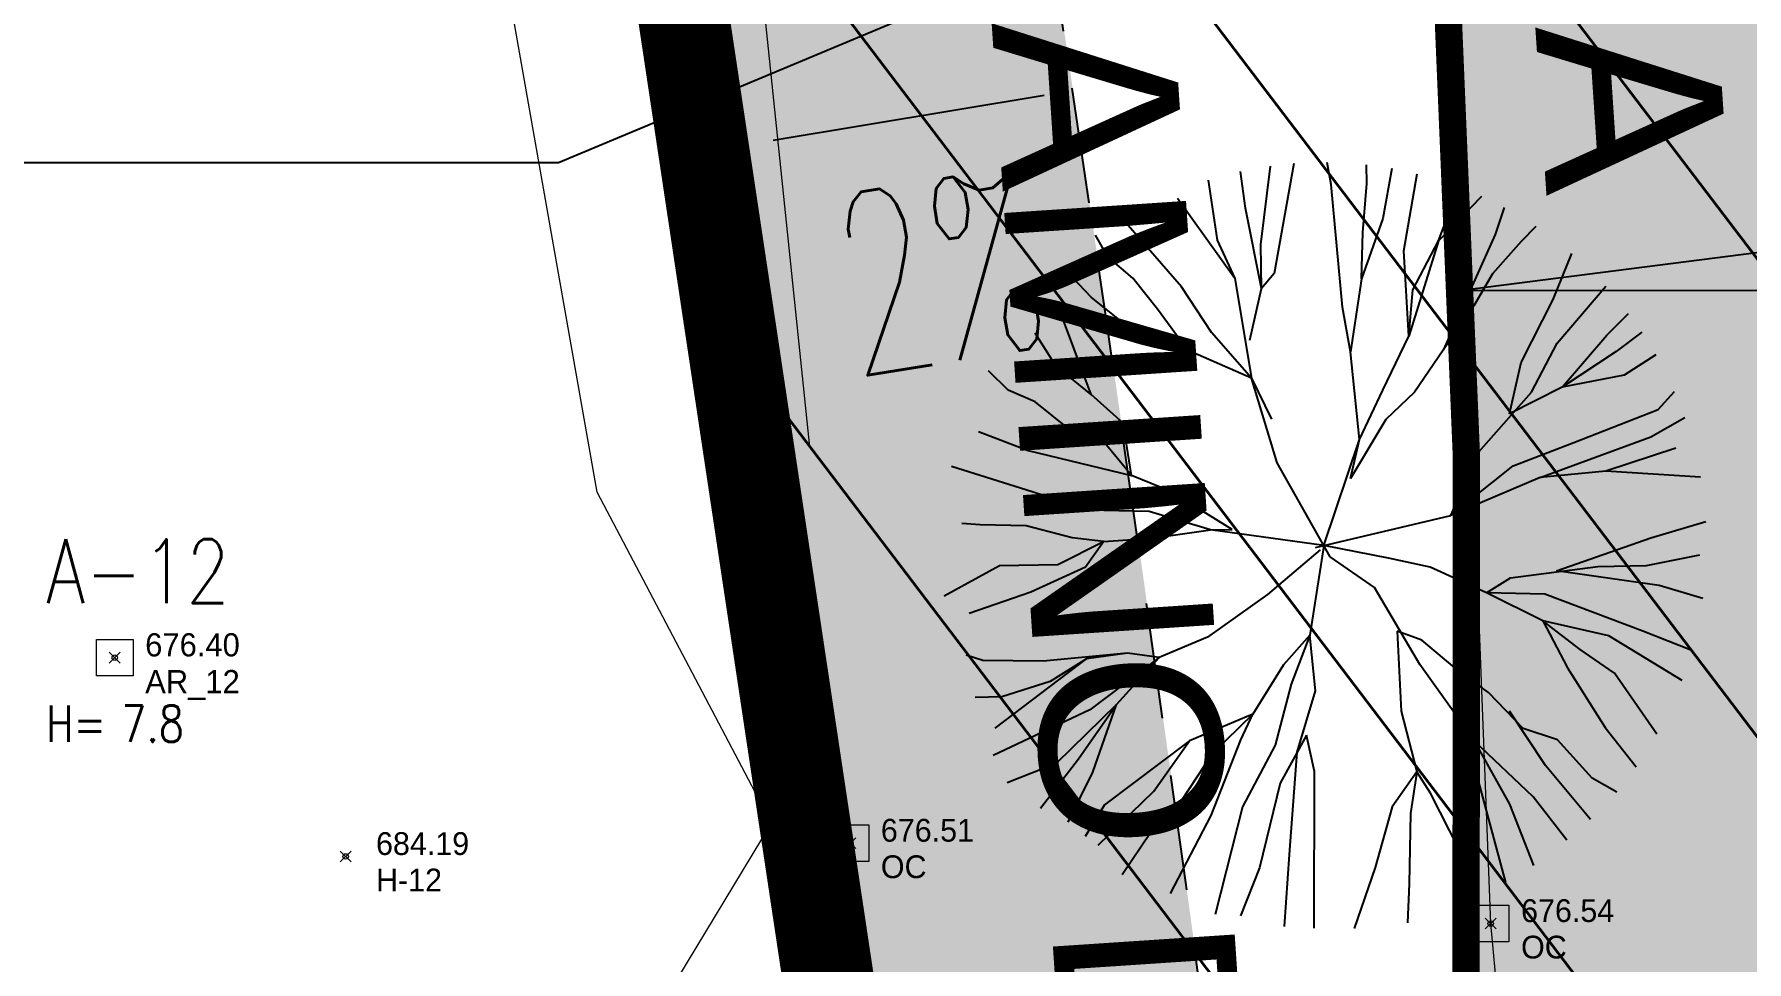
# Model space of a CAD drawing. Extents: x 350769 to 354978, y 6304672 to 6307963.
# Drawn here: x 352280.82 to 352290.22, y 6305805.33 to 6305810.42 of the extents above; entities that cross this region are included whole.
import ezdxf
from ezdxf import colors
from ezdxf.entities.mleader import LeaderData, LeaderLine
from ezdxf.enums import TextEntityAlignment as Align
from ezdxf.math import Vec2, Vec3

# ---------------------------------------------------------------- set-up
doc = ezdxf.new("R2010")
doc.units = 0
doc.header["$PDMODE"] = 35
doc.header["$PDSIZE"] = 0.03
for name, pattern in [('CENTER', [50.800000000000004, 31.75, -6.35, 6.35, -6.35]), ('CONTINUOS', [0]), ('DASHDOT', [1, 0.5, -0.25, 0, -0.25]), ('DASHDOTX2', [2, 1, -0.5, 0, -0.5]), ('DASHED', [19.049999999999997, 12.7, -6.35]), ('HIDDEN', [9.524999999999999, 6.35, -3.175])]:
    doc.linetypes.add(name, pattern=pattern)
doc.layers.get('0').update_dxf_attribs({"linetype": 'CONTINUOUS'})
doc.layers.get('Defpoints').update_dxf_attribs({"linetype": 'CONTINUOUS'})
for name, color, linetype in [('00-S2_ALL AREA APORTANTES', 150, 'CONTINUOUS'), ('01_Dem Ext_Transl_niv.anillo', 130, 'CONTINUOUS'), ('02_Geo ext_Eje', 4, 'CONTINUOUS'), ('02_Geo ext_Geometria', 2, 'CONTINUOUS'), ('03_Pav ext_Escurrimiento', 2, 'CONTINUOUS'), ('03_Pav ext_HCV', 34, 'CONTINUOUS'), ('03_Pav ext_Txt', 2, 'CONTINUOS'), ('03_Pav ext_Vereda HC', 42, 'CONTINUOUS'), ('03_Pav proy_Solera Tipo A', 1, 'CONTINUOUS'), ('03_S2_Pav ext_Borde vereda', 7, 'CONTINUOUS'), ('05_All ext_Txt', 4, 'CONTINUOUS'), ('1-ARBOL H1', 7, 'CONTINUOUS'), ('1-ARBOL H2', 1, 'CONTINUOUS'), ('1-ARBOL H3', 241, 'CONTINUOUS'), ('1-ARBOL NOMBRE', 3, 'CONTINUOUS'), ('1-ARBOL PTO', 7, 'CONTINUOUS'), ('1-CAMINO DE TIERRA', 252, 'HIDDEN'), ('1-TEXTOS', 7, 'CONTINUOUS'), ('C-TINN', 5, 'CONTINUOUS'), ('C-TOPO-MINR', 8, 'CONTINUOUS'), ('Paisajismo', 253, 'CONTINUOUS'), ('V-NODE-TEXT DIC 2012', 31, 'CONTINUOUS')]:
    doc.layers.add(name, color=color, linetype=linetype)
doc.layers.add('0_ASD_LINEA OFICIAL', color=253, linetype='DASHDOT', lineweight=20)
doc.layers.add('EJE PROYECTADO', color=7, linetype='DASHDOTX2', lineweight=15)
doc.layers.add('0_ASD_TOPOGRAFIA_ELEMENTOS', color=7, linetype='CONTINUOS', lineweight=5, true_color=0xbdbdbd)
doc.styles.add('A', font='arial.ttf', dxfattribs={"height": 2})
doc.styles.add('ROMANS', font='romans.shx', dxfattribs={"width": 0.65})
doc.dimstyles.new('Principal', dxfattribs={"dimscale": 0, "dimtxt": 2, "dimasz": 2, "dimexe": 1, "dimexo": 1, "dimtad": 1, "dimrnd": 0.05, "dimzin": 1, "dimtxsty": 'ROMANS', "dimcen": 2.5, "dimclrt": 2, "dimaunit": 2, "dimadec": 0, "dimazin": 0, "dimtfac": 1, "dimtmove": 0, "dimatfit": 3, "dimfxl": 1, "dimfxlon": 1, "dimarcsym": 0})
pattern_1 = [(0, (0, 0), (0.15875, 0.3175), [0, -0.3175])]

# ---------------------------------------------------------------- blocks, each defined once
blk = doc.blocks.new('_Dot')
at = {"color": 0, "linetype": 'ByBlock', "lineweight": -2}
blk.add_line((-0.5, 0), (-1, 0), dxfattribs=at)
at = {"color": 0, "linetype": 'ByBlock', "const_width": 0.5}
blk.add_lwpolyline([(-0.25, 0, 1), (0.25, 0, 1)], format="xyb", close=True, dxfattribs=at)
blk = doc.blocks.new('*U993')
at = {"layer": 'EJE PROYECTADO', "color": 7, "linetype": 'DASHDOT', "lineweight": 15, "ltscale": 4}
blk.add_arc((351858.0111752213, 6305746.838029786), 442.6582108279404, 6.376137821626247, 13.02471244589471, dxfattribs=at)
blk = doc.blocks.new('A$C27410629')
at = {"true_color": 0x136734, "transparency": 33554559}
h = blk.add_hatch(dxfattribs=at)
h.set_pattern_fill('ANSI31', color=116, scale=0.5)
h.set_pattern_definition([(45, (-8759.562515186517, -519.1035735587502), (-1.122532015133644, 1.122532015133644), [])])
h.paths.add_polyline_path([(137.5068959888558, 1252.464406617455, 0.1176268807227723), (109.8147584422568, 1254.193915082657, 0.06692451075002814), (94.44469839795602, 1249.334472017372, 0.3153492887079504), (64.30173641118381, 1196.270282113329, 0.02268268711599586), (65.7292635223912, 1185.310127003227), (112.3603922077091, 1218.953454515778), (153.4782689701005, 1161.962272479494), (172.1053089193083, 1139.480769404351), (187.9579650288579, 1141.807885415954), (193.565073162812, 1120.465553675225), (224.197974734232, 1050.129297271156), (250.6203797236194, 989.4787086543838), (268.1526288855184, 972.7353945672494, 7.254700715645028e-06), (291.4898137452492, 983.2987389690225), (238.1945199318034, 1105.633967029937), (205.2934048173047, 1181.112163638985), (177.0531538182076, 1197.651557407602)])
at = {"layer": '0_ASD_LINEA OFICIAL', "ltscale": 8}
blk.add_lwpolyline([(91.97411899043072, 874.2595570397662, 0.5, 0.5, 0), (89.87965435057777, 904.4822556949803, 0.5, 0.5, -0.01840193141813321), (89.3790529017133, 919.9270561508001, 0.5, 0.5, 0.01517157700452478), (89.22168147431512, 925.9922491296293, 0.5, 0.5, 0), (84.52355909471225, 1009.379290043666, 0.5, 0.5, 0.009386625321645614), (83.11954794381745, 1027.794125205295, 0.5, 0.5, 0.02414918653338492), (76.79532729000857, 1069.871826448377, 0.5, 0.5, 0), (76.7953272922519, 1069.871826448478, 0.5, 0.5, 0.008260282951669902), (73.75120944769878, 1083.84613889671, 0.5, 0.5, 0.02844360343618716)], format="xyseb", dxfattribs=at)
blk = doc.blocks.new('1.0 - LO RECABARREN LOTEO PARQUE - VEGETACION PROPUESTA ETAPA MUNICIPAL')
at = {"layer": 'Paisajismo'}
for p, q in [((352287.5537079324, 6305809.265711959), (352287.6080027857, 6305809.696177218)), ((352287.7360231088, 6305809.710120619), (352287.6271138401, 6305809.106094558)), ((352287.9396756648, 6305809.595006904), (352287.9191292471, 6305809.716396204)), ((352288.13644953, 6305809.599926474), (352288.1344975133, 6305809.703312149)), ((352287.2644109272, 6305809.618251793), (352287.3144041274, 6305809.290442321)), ((352287.4694896589, 6305809.465376569), (352287.4424822051, 6305809.666203699)), ((352288.0026630484, 6305808.921993321), (352287.9396756648, 6305809.595006904)), ((352288.1147967797, 6305809.332278261), (352288.13644953, 6305809.599926474)), ((352288.2740927996, 6305809.682844087), (352288.2247528367, 6305809.40919747)), ((352288.3387484781, 6305809.230220634), (352288.4131148412, 6305809.652777645)), ((352287.4118770685, 6305809.07849242), (352287.0964096751, 6305809.518708867)), ((352288.529602421, 6305809.286662605), (352288.6313440949, 6305809.55582297)), ((352288.7654958668, 6305809.530097211), (352288.529602421, 6305809.286662605)), ((352288.6313440949, 6305809.55582297), (352288.6394980375, 6305809.581934329)), ((352287.1189724212, 6305809.032875663), (352286.7776997203, 6305809.427290432)), ((352287.5582661524, 6305809.024292707), (352287.4694896589, 6305809.465376569)), ((352288.2247528367, 6305809.40919747), (352288.1062407165, 6305809.078239987)), ((352288.890508643, 6305809.468232707), (352288.8398514084, 6305809.320183864)), ((352286.7152447929, 6305809.198958282), (352286.6462338824, 6305809.317913095)), ((352288.1062407165, 6305809.078239987), (352288.1147967797, 6305809.332278261)), ((352288.8398514084, 6305809.320183864), (352288.6179515471, 6305808.822920525)), ((352289.0634971191, 6305809.364802333), (352288.9836959243, 6305809.281875188)), ((352287.3144041274, 6305809.290442321), (352287.4118770685, 6305809.07849242)), ((352287.5582661524, 6305809.024292707), (352287.5537079324, 6305809.265711959)), ((352288.3659101805, 6305808.762457366), (352288.3387484781, 6305809.230220634)), ((352288.529602421, 6305809.286662605), (352288.3659101805, 6305808.762457366)), ((352288.3878151403, 6305809.01674768), (352288.529602421, 6305809.286662605)), ((352288.9836959243, 6305809.281875188), (352288.8267955115, 6305809.10520739)), ((352286.8509979602, 6305809.081263626), (352286.7152447929, 6305809.198958282)), ((352289.1583147285, 6305808.963938387), (352289.261474006, 6305809.21559606)), ((352286.6239581603, 6305808.976464039), (352286.5213444749, 6305809.085216352)), ((352286.9877587649, 6305808.910141963), (352286.8509979602, 6305809.081263626)), ((352287.2839430748, 6305808.782115271), (352287.1189724212, 6305809.032875663)), ((352287.4118770685, 6305809.07849242), (352287.5023071164, 6305808.53236146)), ((352287.6271138401, 6305809.106094558), (352287.5582661524, 6305809.024292707)), ((352288.1062407165, 6305809.078239987), (352288.0470643109, 6305808.676265906)), ((352288.8267955115, 6305809.10520739), (352288.7232873426, 6305808.929547688)), ((352289.1811637859, 6305808.724402539), (352289.4471268501, 6305809.036953113)), ((352286.6239717677, 6305808.443139533), (352286.4326903965, 6305808.950691117)), ((352286.8077511242, 6305808.828993108), (352286.6239581603, 6305808.976464039)), ((352287.4932169804, 6305808.741308102), (352287.5582661524, 6305809.024292707)), ((352288.3659101805, 6305808.762457366), (352288.3878151403, 6305809.01674768)), ((352288.9838281394, 6305808.618511111), (352289.1583147285, 6305808.963938387)), ((352287.1522261715, 6305808.686094318), (352286.9877587649, 6305808.910141963)), ((352288.0470643109, 6305808.676265906), (352288.0026630484, 6305808.921993321)), ((352288.7232873426, 6305808.929547688), (352288.5542989927, 6305808.685842966)), ((352289.4536342912, 6305808.768259821), (352289.5727201878, 6305808.886855635)), ((352286.4299365992, 6305808.600479597), (352286.3159409569, 6305808.779456434)), ((352287.1522261715, 6305808.686094318), (352286.8077511242, 6305808.828993108)), ((352287.5023071164, 6305808.53236146), (352287.2839430748, 6305808.782115271)), ((352288.224627291, 6305808.465828178), (352288.3659101805, 6305808.762457366)), ((352288.6179515471, 6305808.822920525), (352288.5542989927, 6305808.685842966)), ((352289.2076410482, 6305808.481858825), (352289.4536342912, 6305808.768259821)), ((352289.6461515694, 6305808.784023518), (352289.5056057817, 6305808.67867663)), ((352287.5023071164, 6305808.53236146), (352287.1522261715, 6305808.686094318)), ((352288.0961889366, 6305808.196163755), (352288.0470643109, 6305808.676265906)), ((352288.5542989927, 6305808.685842966), (352288.3984073597, 6305808.455746645)), ((352289.0393765348, 6305808.454486076), (352289.1811637859, 6305808.724402539)), ((352289.5056057817, 6305808.67867663), (352289.2076410482, 6305808.481858825)), ((352289.7233358135, 6305808.659596473), (352289.5482846928, 6305808.548667143)), ((352286.168236425, 6305808.467086523), (352286.0594321477, 6305808.571927338)), ((352286.6239717677, 6305808.443139533), (352286.4299365992, 6305808.600479597)), ((352288.918778962, 6305808.335526763), (352288.9838281394, 6305808.618511111)), ((352286.3163285947, 6305808.403072408), (352286.168236425, 6305808.467086523)), ((352287.5023071164, 6305808.53236146), (352287.6133811636, 6305808.307305698)), ((352287.6446173823, 6305808.067379864), (352287.5023071164, 6305808.53236146)), ((352289.2076410482, 6305808.481858825), (352288.918778962, 6305808.335526763)), ((352289.5482846928, 6305808.548667143), (352289.2076410482, 6305808.481858825)), ((352286.4926294709, 6305808.259421084), (352286.3163285947, 6305808.403072408)), ((352286.7979023714, 6305808.285419874), (352286.6239717677, 6305808.443139533)), ((352288.0961889366, 6305808.196163755), (352288.224627291, 6305808.465828178)), ((352288.3984073597, 6305808.455746645), (352288.2410025557, 6305808.30579311)), ((352288.7517668543, 6305808.128370318), (352289.0393765348, 6305808.454486076)), ((352289.73550442, 6305808.360734474), (352289.8246604149, 6305808.458540183)), ((352286.8447291194, 6305807.998829663), (352286.7979023714, 6305808.285419874)), ((352288.2410025557, 6305808.30579311), (352288.0468306972, 6305807.981441544)), ((352289.2715938338, 6305808.178271579), (352289.73550442, 6305808.360734474)), ((352289.6954763752, 6305808.209313193), (352289.8811295466, 6305808.31579938)), ((352286.0043285756, 6305808.240248397), (352286.277833869, 6305808.134722419)), ((352286.6807672169, 6305808.196163067), (352286.4926294709, 6305808.259421084)), ((352286.8447291194, 6305807.998829663), (352286.6807672169, 6305808.196163067)), ((352287.8995102583, 6305807.614398877), (352288.0961889366, 6305808.196163755)), ((352288.0468306972, 6305807.981441544), (352288.0961889366, 6305808.196163755)), ((352289.0882489508, 6305807.987741824), (352289.6954763752, 6305808.209313193)), ((352286.277833869, 6305808.134722419), (352286.8447291194, 6305807.998829663)), ((352288.5981449903, 6305807.77805905), (352288.7517668543, 6305808.128370318)), ((352288.9401567802, 6305808.051755939), (352289.2715938338, 6305808.178271579)), ((352289.832977361, 6305808.148784573), (352289.4481480627, 6305808.021260838)), ((352286.2989631451, 6305807.90835374), (352285.8556954445, 6305808.046966022)), ((352286.8447291194, 6305807.998829663), (352286.8447291194, 6305807.998829663)), ((352287.0600667922, 6305807.909362958), (352286.8447291194, 6305807.998829663)), ((352287.9347664659, 6305807.551743569), (352287.6446173823, 6305808.067379864)), ((352288.5981449903, 6305807.77805905), (352288.9401567802, 6305808.051755939)), ((352289.4481480627, 6305808.021260838), (352289.0882489508, 6305807.987741824)), ((352289.9680882239, 6305807.988247602), (352289.4481480627, 6305808.021260838)), ((352286.6079908484, 6305807.807293329), (352286.2989631451, 6305807.90835374)), ((352287.3978087634, 6305807.701948021), (352287.0600667922, 6305807.909362958)), ((352289.0882489508, 6305807.987741824), (352288.5981449903, 6305807.77805905)), ((352286.0140147939, 6305807.727232325), (352285.9133003668, 6305807.735393262)), ((352286.2655160771, 6305807.721918127), (352286.0140147939, 6305807.727232325)), ((352286.5181567296, 6305807.656249048), (352286.2655160771, 6305807.721918127)), ((352286.9419498509, 6305807.80023766), (352286.6079908484, 6305807.807293329)), ((352287.2776742626, 6305807.69967977), (352286.9419498509, 6305807.80023766)), ((352287.8536676472, 6305807.603659919), (352288.5981449903, 6305807.77805905)), ((352289.6958698279, 6305807.655870821), (352289.9974592025, 6305807.746262051)), ((352286.4400112784, 6305807.510160083), (352286.6913594363, 6305807.635162033)), ((352286.6913594363, 6305807.635162033), (352286.5181567296, 6305807.656249048)), ((352286.5915626408, 6305807.496631391), (352286.6913594363, 6305807.635162033)), ((352286.6913594363, 6305807.635162033), (352286.9580717933, 6305807.653560471)), ((352286.9580717933, 6305807.653560471), (352287.2776742626, 6305807.69967977)), ((352287.2776742626, 6305807.69967977), (352287.3978087634, 6305807.701948021)), ((352287.8995102583, 6305807.614398877), (352287.2776742626, 6305807.69967977)), ((352289.1763712908, 6305807.474995804), (352289.6958698279, 6305807.655870821)), ((352287.8806165068, 6305807.590807614), (352287.5914936858, 6305807.344833104)), ((352287.8995102583, 6305807.614398877), (352287.8227022338, 6305807.122045593)), ((352288.2553776855, 6305807.544435882), (352287.8995102583, 6305807.614398877)), ((352288.1783140163, 6305807.3826366), (352287.9347664659, 6305807.551743569)), ((352288.4833065709, 6305807.49529182), (352288.2553776855, 6305807.544435882)), ((352289.6715560041, 6305807.504364409), (352289.9642084705, 6305807.563337529)), ((352285.8156684648, 6305807.338027664), (352286.1196522388, 6305807.504111407)), ((352286.1196522388, 6305807.504111407), (352286.4400112784, 6305807.510160083)), ((352286.2924581646, 6305807.36016846), (352286.5915626408, 6305807.496631391)), ((352288.7930908732, 6305807.354159248), (352288.4833065709, 6305807.49529182)), ((352288.7930908732, 6305807.354159248), (352288.9250611006, 6305807.436822323)), ((352288.9250611006, 6305807.436822323), (352289.4045903238, 6305807.49932385)), ((352289.7410177807, 6305807.395092134), (352289.1763712908, 6305807.474995804)), ((352289.4045903238, 6305807.49932385), (352289.6715560041, 6305807.504364409)), ((352285.9527641393, 6305807.243064968), (352286.2924581646, 6305807.36016846)), ((352287.5914936858, 6305807.344833104), (352287.2620741926, 6305807.111460417)), ((352288.4266532577, 6305806.959744914), (352288.1783140163, 6305807.3826366)), ((352289.10312847, 6305807.199670335), (352288.7930908732, 6305807.354159248)), ((352289.1137021224, 6305807.346850025), (352288.7930908732, 6305807.354159248)), ((352289.6516686046, 6305807.143217049), (352289.1137021224, 6305807.346850025)), ((352289.9811603542, 6305807.32197701), (352289.7410177807, 6305807.395092134)), ((352289.4646771993, 6305807.118181184), (352289.10312847, 6305807.199670335)), ((352289.10312847, 6305807.199670335), (352289.2366997083, 6305806.942810354)), ((352289.3063782641, 6305807.043163631), (352289.10312847, 6305807.199670335)), ((352287.2620741926, 6305807.111460417), (352286.9971260719, 6305806.999562811)), ((352287.8227022338, 6305807.122045593), (352287.6788973935, 6305806.958987715)), ((352287.8227022338, 6305807.122045593), (352287.7209594166, 6305806.852886744)), ((352287.8227022338, 6305807.122045593), (352287.8227022338, 6305807.122045593)), ((352287.8551993835, 6305806.81533641), (352287.8227022338, 6305807.122045593)), ((352288.3029880273, 6305807.144476496), (352288.3246582588, 6305806.703942426)), ((352288.4374790908, 6305807.093568241), (352288.3029880273, 6305807.144476496)), ((352288.6409821793, 6305806.923705196), (352288.4374790908, 6305807.093568241)), ((352289.8664633043, 6305806.872864398), (352289.4646771993, 6305807.118181184)), ((352289.9209260423, 6305807.037635582), (352289.6516686046, 6305807.143217049)), ((352286.0280693148, 6305806.982855677), (352285.9370274985, 6305807.011325047)), ((352286.359990159, 6305806.979060131), (352286.0280693148, 6305806.982855677)), ((352286.0954113867, 6305806.61180628), (352286.596678107, 6305806.992001982)), ((352286.8230949361, 6305807.023000726), (352286.359990159, 6305806.979060131)), ((352286.596678107, 6305806.992001982), (352286.3987233085, 6305806.868008148)), ((352286.8230949361, 6305807.023000726), (352286.596678107, 6305806.992001982)), ((352286.9971260719, 6305806.999562811), (352286.6153219992, 6305806.711753484)), ((352286.7616487893, 6305806.741240054), (352286.9971260719, 6305806.999562811)), ((352286.9971260719, 6305806.999562811), (352286.8230949361, 6305807.023000726)), ((352289.495775857, 6305806.913120707), (352289.3063782641, 6305807.043163631)), ((352287.6788973935, 6305806.958987715), (352287.5104134341, 6305806.68856873)), ((352288.7283858871, 6305806.537859807), (352288.4266532577, 6305806.959744914)), ((352288.8034309117, 6305806.806514576), (352288.6409821793, 6305806.923705196)), ((352289.2366997083, 6305806.942810354), (352289.4440160877, 6305806.614654645)), ((352289.7283246777, 6305806.577955204), (352289.495775857, 6305806.913120707)), ((352286.1332707983, 6305806.782824803), (352285.9864407316, 6305806.780052517)), ((352286.3987233085, 6305806.868008148), (352286.1332707983, 6305806.782824803)), ((352287.7209594166, 6305806.852886744), (352287.6338264846, 6305806.517193511)), ((352287.7547175555, 6305806.479391137), (352287.8551993835, 6305806.81533641)), ((352288.994090579, 6305806.609686788), (352288.8034309117, 6305806.806514576)), ((352286.6153219992, 6305806.711753484), (352286.0859312618, 6305806.46124403)), ((352286.7616487893, 6305806.741240054), (352286.4309406404, 6305806.416886911)), ((352286.5536247584, 6305806.443350732), (352286.7616487893, 6305806.741240054)), ((352286.6329392799, 6305806.370387213), (352286.7616487893, 6305806.741240054)), ((352287.5104134341, 6305806.68856873), (352287.1626802174, 6305806.541392585)), ((352287.5104134341, 6305806.68856873), (352287.2875284492, 6305806.470570175)), ((352287.4441487937, 6305806.546706974), (352287.5104134341, 6305806.68856873)), ((352288.3246582588, 6305806.703942426), (352288.4110531877, 6305806.371525561)), ((352289.116083868, 6305806.407208508), (352288.9193895523, 6305806.705376446)), ((352289.1822272104, 6305806.546428751), (352288.994090579, 6305806.609686788)), ((352289.4440160877, 6305806.614654645), (352289.6144746186, 6305806.398802352)), ((352287.1626802174, 6305806.541392585), (352286.6966725768, 6305806.190461379)), ((352286.9667592014, 6305806.266000031), (352287.1626802174, 6305806.541392585)), ((352287.2810439657, 6305806.131055683), (352287.4441487937, 6305806.546706974)), ((352287.6338264846, 6305806.517193511), (352287.4532557314, 6305806.179736085)), ((352287.8056570842, 6305806.573658135), (352287.6598083065, 6305806.309273509)), ((352287.8496652908, 6305806.373234577), (352287.8056570842, 6305806.573658135)), ((352289.0489455115, 6305806.234874469), (352288.7283858871, 6305806.537859807)), ((352288.7283858871, 6305806.537859807), (352288.7454727327, 6305806.329772115)), ((352288.9218185999, 6305806.194102788), (352288.7283858871, 6305806.537859807)), ((352289.3731379726, 6305806.336243043), (352289.1822272104, 6305806.546428751)), ((352286.4309406404, 6305806.416886911), (352286.1614237914, 6305806.311170947)), ((352286.3450963354, 6305806.172175672), (352286.5536247584, 6305806.443350732)), ((352287.2875284492, 6305806.470570175), (352287.118792309, 6305806.213507553)), ((352287.7119164155, 6305805.917381988), (352287.7547175555, 6305806.479391137)), ((352289.3630403489, 6305806.10998931), (352289.116083868, 6305806.407208508)), ((352286.4973328982, 6305806.096133199), (352286.6329392799, 6305806.370387213)), ((352287.6598083065, 6305806.309273509), (352287.5479156387, 6305805.844275533)), ((352287.8470145967, 6305805.512965586), (352287.8496652908, 6305806.373234577)), ((352288.4110531877, 6305806.371525561), (352288.2756665808, 6305806.180023404)), ((352288.4110531877, 6305806.371525561), (352288.3752960545, 6305806.143697491)), ((352288.4854385816, 6305806.254423006), (352288.4110531877, 6305806.371525561)), ((352288.7454727327, 6305806.329772115), (352288.8980570445, 6305805.764619975)), ((352289.507540661, 6305806.260509704), (352289.3731379726, 6305806.336243043)), ((352286.6606412519, 6305805.968401307), (352286.9667592014, 6305806.266000031)), ((352287.118792309, 6305806.213507553), (352286.9485429995, 6305806.036587716)), ((352288.6421129487, 6305805.945436678), (352288.4854385816, 6305806.254423006)), ((352289.2344478024, 6305805.996871608), (352289.0489455115, 6305806.234874469)), ((352286.6966725768, 6305806.190461379), (352286.5893243433, 6305806.01736814)), ((352287.0578146208, 6305805.704206411), (352287.2810439657, 6305806.131055683)), ((352287.4532557314, 6305806.179736085), (352287.3041733768, 6305805.588996463)), ((352288.2756665808, 6305806.180023404), (352288.1814098164, 6305805.846173715)), ((352288.3752960545, 6305806.143697491), (352288.3692608274, 6305805.756087887)), ((352289.0526707927, 6305805.856844198), (352288.9218185999, 6305806.194102788)), ((352286.9485429995, 6305806.036587716), (352286.7926513655, 6305805.806491395)), ((352288.7473855993, 6305805.695856232), (352288.6421129487, 6305805.945436678)), ((352287.5479156387, 6305805.844275533), (352287.4422767417, 6305805.580649851)), ((352287.6846552974, 6305805.523319009), (352287.7119164155, 6305805.917381988)), ((352288.1814098164, 6305805.846173715), (352288.0670479286, 6305805.511944422)), ((352288.3692608274, 6305805.756087887), (352288.3599481644, 6305805.542121775))]:
    blk.add_line(p, q, dxfattribs=at)
blk = doc.blocks.new('*D1325')
at = {"layer": '02_Geo ext_Geometria', "color": 0, "lineweight": -2}
for p, q in [((352300.2571249851, 6305821.179553131), (352293.0526427834, 6305872.084163801)), ((352295.4602516845, 6305820.500656114), (352301.2472577356, 6305821.319685698)), ((352303.4857793633, 6305798.366894358), (352300.5373901196, 6305819.19928763)), ((352298.9691711973, 6305795.70773184), (352304.7561772483, 6305796.526761424))]:
    blk.add_line(p, q, dxfattribs=at)
at = {"layer": '02_Geo ext_Geometria', "color": 0}
for points in [[(352300.8674343696, 6305819.245998485), (352300.2073458694, 6305819.152576774), (352300.2571249851, 6305821.179553131)], [(352303.8158236133, 6305798.413605213), (352303.1557351131, 6305798.320183503), (352303.7660444978, 6305796.386628857)]]:
    blk.add_solid(points, dxfattribs=at)
at = {"layer": 'Defpoints', "color": 0}
for p in [(352300.2571249851, 6305821.179553131), (352294.4701189341, 6305820.360523547), (352297.9790384468, 6305795.567599273)]:
    blk.add_point(p, dxfattribs=at)
at = {"layer": '02_Geo ext_Geometria', "color": 2, "insert": (352301.9428005028, 6305848.390217969), "char_height": 2, "attachment_point": 5, "rotation": 278.05551741294784, "style": 'ROMANS'}
blk.add_mtext('DEMARCACION PARA\\PGENERACION MEDIANA L=25.04m, E=3m\\PSEGUN REDEVU FIG. 6.02.109A, VEL=30 Km/Hr', dxfattribs=at)
blk = doc.blocks.new('TOPOGRAFIA')
at = {"layer": '1-ARBOL H1', "color": 9, "lineweight": 0, "true_color": 0xbdbdbd}
blk.add_point((390281.264, 6302806.998), dxfattribs=at)
at = {"layer": '1-ARBOL PTO', "color": 9, "lineweight": 0, "true_color": 0xbdbdbd}
blk.add_point((390281.264, 6302806.998), dxfattribs=at)
at = {"layer": '1-CAMINO DE TIERRA', "color": 9, "lineweight": 0, "true_color": 0xbdbdbd, "flags": 128}
for points in [[(390256.1629999999, 6302982.562000001), (390245.981, 6302983.731000001), (390239.089, 6302980.848999999), (390235.226, 6302973.646000001), (390231.977, 6302962.903), (390231.044, 6302954.066000001), (390232.031, 6302943.482000001), (390235.366, 6302934.607999999), (390240.452, 6302925.339), (390242.55, 6302915.677), (390243.996, 6302905.507), (390245.048, 6302899.101), (390249.723, 6302894.042), (390254.669, 6302892.884), (390261.294, 6302892.378), (390267.199, 6302891.5), (390271.565, 6302889.01), (390275.217, 6302883.357999999), (390277.469, 6302876.31), (390279.29, 6302869.83), (390281.164, 6302861.143999999), (390282.7070000001, 6302850.98), (390283.382, 6302844.566000001), (390283.607, 6302835.943), (390283.558, 6302827.859), (390283.929, 6302819.225), (390285.302, 6302805.98), (390286.075, 6302792.348)], [(390290.07, 6302792.38), (390288.816, 6302805.539), (390288.289, 6302819.225), (390288.25, 6302830.037), (390288.321, 6302834.38), (390290.649, 6302836.429), (390293.959, 6302837.256)]]:
    blk.add_lwpolyline(points, dxfattribs=at)
at = {"layer": 'C-TINN', "color": 9, "linetype": 'Continuous', "lineweight": 0, "true_color": 0xbdbdbd}
for points, elevation in [([(390281.164, 6302806.898), (390281.164, 6302807.097999999), (390281.364, 6302807.097999999), (390281.364, 6302806.898), (390281.164, 6302806.898)], 676.4), ([(390285.202, 6302805.880000001), (390285.202, 6302806.08), (390285.402, 6302806.08), (390285.402, 6302805.880000001), (390285.202, 6302805.880000001)], 676.512), ([(390288.716, 6302805.439), (390288.716, 6302805.639), (390288.916, 6302805.639), (390288.916, 6302805.439), (390288.716, 6302805.439)], 676.542)]:
    blk.add_lwpolyline(points, dxfattribs=dict(at, elevation=elevation))
for p in [(390281.264, 6302806.998, 676.4), (390285.302, 6302805.98, 676.512), (390288.816, 6302805.539, 676.542)]:
    blk.add_point(p, dxfattribs=at)
at = {"layer": 'C-TOPO-MINR', "color": 9, "linetype": 'Continuous', "lineweight": 0, "true_color": 0xbdbdbd, "elevation": 676.5}
blk.add_lwpolyline([(390278.1948192772, 6302823.977518072), (390277.2618917647, 6302821.013743529), (390278.7156886227, 6302815.017550898), (390277.6211034483, 6302812.766741379), (390277.0415280899, 6302808.809797753), (390277.5727431694, 6302804.644448088), (390280.8991351351, 6302799.520297297), (390284.8693571429, 6302806.089071429), (390283.91144, 6302807.90624), (390282.2620655738, 6302817.257180328), (390283.2312828947, 6302819.371473684), (390281.8738878505, 6302824.814093458), (390278.1948192772, 6302823.977518072)], dxfattribs=at)
at = {"layer": 'V-NODE-TEXT DIC 2012', "color": 9, "lineweight": 0, "true_color": 0xbdbdbd}
for p in [(390281.264, 6302806.998), (390285.302, 6302805.98), (390282.531, 6302805.907), (390288.816, 6302805.539)]:
    blk.add_point(p, dxfattribs=at)
at = {"layer": '1-ARBOL H2', "color": 9, "lineweight": 0, "true_color": 0xbdbdbd, "style": 'ROMANS', "width": 0.8}
blk.add_text('H=', height=0.2, dxfattribs=at).set_placement((390280.8870668353, 6302806.536000005))
at = {"layer": '1-ARBOL H3', "color": 9, "lineweight": 0, "true_color": 0xbdbdbd, "style": 'ROMANS', "width": 0.8}
blk.add_text('7.8', height=0.2, dxfattribs=at).set_placement((390281.3001939023, 6302806.536000006))
at = {"layer": '1-ARBOL NOMBRE', "color": 9, "lineweight": 0, "true_color": 0xbdbdbd, "style": 'ROMANS', "width": 0.8}
blk.add_text('A-12', height=0.35, dxfattribs=at).set_placement((390280.8870668353, 6302807.298000002))
at = {"layer": '1-TEXTOS', "color": 9, "lineweight": 0, "true_color": 0xbdbdbd, "style": 'A'}
blk.add_text('CAMINO DE TIERRA', height=1, rotation=273.7964285770306, dxfattribs=at).set_placement((390286.009965957, 6302811.489316246))
at = {"layer": 'V-NODE-TEXT DIC 2012', "color": 9, "lineweight": 0, "true_color": 0xbdbdbd}
for s, height, p in [('676.40', 0.127, (390281.4307893219, 6302807.005210677)), ('AR_12', 0.127, (390281.4307893219, 6302806.803210678)), ('676.51', 0.125, (390285.4687893219, 6302805.988210678)), ('684.19', 0.125, (390282.6977893219, 6302805.915210677)), ('OC', 0.125, (390285.4687893219, 6302805.788210679)), ('H-12', 0.125, (390282.6977893219, 6302805.715210678)), ('676.54', 0.125, (390288.9827893219, 6302805.547210678)), ('OC', 0.125, (390288.9827893219, 6302805.347210678))]:
    blk.add_text(s, height=height, dxfattribs=at).set_placement(p)

msp = doc.modelspace()

# ---------------------------------------------------------------- hatches: boundary and pattern name
at = {"layer": '00-S2_ALL AREA APORTANTES', "linetype": 'DASHED', "lineweight": 40, "ltscale": 0.25}
h = msp.add_hatch(dxfattribs=at)
h.set_pattern_fill('ANSI31', color=150, scale=0.5, angle=82.24516604670926)
h.set_pattern_definition([(127.2451660467093, (0, 0), (-1.263734244477452, -0.9607975902004564), [])])
h.paths.add_polyline_path([(352295.0884123106, 6305816.907855188), (352283.7957035555, 6305814.697846539, -0.01737469544538657), (352287.4799427497, 6305784.969342332), (352287.4801466552, 6305784.969353404, -0.002961683779254722), (352287.9017318158, 6305779.879009215), (352299.3676899669, 6305780.760271824, 0.008644304995690752), (352297.9312160493, 6305795.997457074, 0.01191989280373658)])
at = {"layer": '03_Pav ext_HCV'}
h = msp.add_hatch(dxfattribs=at)
h.set_pattern_fill('SWAMP', color=256, scale=0.025, angle=-5.87842838446813e-10, style=0)
h.set_pattern_definition([(359.9999999994121, (0, 0), (0.3175000000056422, 0.5499261309017425), [0.079375, -0.555625]), (90, (0.0396875, -4.071855352894005e-13), (-0.3174999999943578, 0.5499261309082575), [0.0396875, -1.06016476181]), (90, (0.049609375, -5.089819191117507e-13), (-0.3174999999943578, 0.5499261309082575), [0.03175, -1.06810226181]), (90, (0.029765625, -3.053891514670504e-13), (-0.3174999999943578, 0.5499261309082575), [0.03175, -1.06810226181]), (59.99999999941215, (0.05953125000000001, -6.107783029341008e-13), (-0.3174999995629745, 0.5499261311573168), [0.0254, -0.6096]), (119.9999999994121, (0.01984375, -2.035927676447003e-13), (-0.6349999995686166, 2.555744082988348e-10), [0.0254, -0.6095999999999999])])
edge = h.paths.add_edge_path()
edge.add_arc((352255.6514188262, 6305960.768561013), 0.599999999815614, 191.9514691496421, 355.64546403772914, ccw=False)
edge.add_arc((352299.0099265395, 6305969.946318371), 44.91919923955465, 191.6658296358077, 191.9514692419105, ccw=False)
edge.add_line((352255.0185973321, 6305960.863509616), (352248.081969223, 6305960.934174656))
edge.add_arc((352299.0099402692, 6305969.946321257), 51.71921326964939, 188.0125546043461, 190.0350986097179, ccw=False)
edge.add_line((352247.7956332604, 6305962.737175757), (352247.5933790787, 6305962.739245436))
edge.add_arc((352299.0099400224, 6305969.946321218), 51.91921301986801, 187.9791811746272, 192.0602721956314)
edge.add_arc((352199.3402524834, 6305948.651266193), 50.00000000039631, 5.603786495054521, 12.060272197908205, ccw=False)
edge.add_arc((352392.3306048812, 6305968.564464315), 144.0158244128988, 185.9908039763554, 195.0562448022858)
edge.add_arc((352250.3616441584, 6305930.374585824), 2.999999999990829, -16.830452786371893, 15.056244805261883, ccw=False)
edge.add_line((352253.2331413829, 6305929.505964106), (352252.1730538667, 6305926.001517582))
edge.add_arc((352255.0445510914, 6305925.132895864), 3.000000000078503, 163.1695472165251, 198.1695471278938)
edge.add_line((352252.1941373186, 6305924.197405979), (352253.6743436066, 6305919.687255245))
edge.add_arc((352724.8274718164, 6306085.563654833), 499.5000001621212, 199.395368407941, 202.5348664857197)
edge.add_line((352263.4660523044, 6305894.132490316), (352270.4835561002, 6305874.028396281))
edge.add_line((352270.4835561002, 6305874.028396281), (352273.2707851611, 6305865.934655451))
edge.add_arc((352276.1073052185, 6305866.911463493), 2.999999997625722, 199.0020922092213, 234.0030550664058)
edge.add_line((352274.3440788782, 6305864.484318491), (352276.8060087542, 6305862.695759085))
edge.add_arc((352275.0427147998, 6305860.268663202), 2.999999998861598, 17.976358873421987, 54.00145895205287, ccw=False)
edge.add_arc((351377.62995625, 6305569.090905882), 946.4692075335428, 17.705959740508376, 17.976358882171894, ccw=False)
edge.add_arc((357281.0140933145, 6307189.909914849), 5176.320896709785, 194.9225132431592, 195.0618194246107)
edge.add_arc((351852.5182094521, 6305745.765267482), 441.2561193208333, 9.340975593544385, 12.967921437104394, ccw=False)
edge.add_line((352287.9232248081, 6305817.385344562), (352288.2932955506, 6305814.23131831))
edge.add_line((352288.2932955505, 6305814.23131831), (352288.556189446, 6305811.159070406))
edge.add_line((352288.556189446, 6305811.159070406), (352288.6828133637, 6305808.103275038))
edge.add_line((352288.6828133636, 6305808.103275038), (352288.6807285153, 6305805.12398981))
edge.add_line((352288.6807285153, 6305805.12398981), (352288.6092793708, 6305802.155500177))
edge.add_line((352288.6092793709, 6305802.155500177), (352288.5385588186, 6305799.226877157))
edge.add_line((352288.5385588185, 6305799.226877157), (352288.5361089172, 6305796.285459767))
edge.add_line((352288.5361089172, 6305796.285459767), (352288.6606066756, 6305793.322802561))
edge.add_line((352288.6606066757, 6305793.322802561), (352288.9776214956, 6305790.356590182))
edge.add_line((352288.9776214956, 6305790.356590182), (352289.2667194252, 6305787.391679982))
edge.add_arc((351857.8604374729, 6305746.823325542), 433.3095561949214, 3.2255215721556283, 5.372151809320712, ccw=False)
edge.add_line((352290.4835447785, 6305771.204025184), (352291.5073636008, 6305753.03225037))
edge.add_line((352291.5073636008, 6305753.03225037), (352291.7070469219, 6305753.04350076))
edge.add_line((352291.7070469219, 6305753.04350076), (352291.6057934174, 6305754.84065065))
edge.add_line((352291.6057934174, 6305754.84065065), (352297.8958611807, 6305755.195040347))
edge.add_line((352297.8958611807, 6305755.195040347), (352296.9732527153, 6305771.569662839))
edge.add_arc((351858.011277849, 6305746.838039265), 439.658126938678, 3.224701051998732, 6.060573711160266)
edge.add_arc((352297.2009027639, 6305793.468227534), 1.999999999945699, 6.0606032980845725, 186.0606032980846, ccw=False)
edge.add_arc((351858.0066100705, 6305746.837588159), 443.6628162556967, 3.2174491819467903, 6.060568264745598, ccw=False)
edge.add_line((352300.970088474, 6305771.738418037), (352301.889529958, 6305755.420048267))
edge.add_line((352301.889529958, 6305755.420048267), (352309.1779688022, 6305755.830687346))
edge.add_line((352309.1779688022, 6305755.830687346), (352309.2792270561, 6305754.033537723))
edge.add_line((352309.2792270561, 6305754.033537723), (352309.4789103771, 6305754.044788113))
edge.add_line((352309.4789103771, 6305754.044788113), (352308.4582130164, 6305772.160307639))
edge.add_arc((351858.026905306, 6305746.839206588), 451.1424621161254, 3.217509190957019, 7.539579774229185)
edge.add_line((352305.2689961692, 6305806.03408208), (352304.7455512949, 6305808.988031756))
edge.add_line((352304.7455512949, 6305808.988031756), (352304.1808837735, 6305811.933175369))
edge.add_line((352304.1808837735, 6305811.933175369), (352303.5401878046, 6305814.857373458))
edge.add_line((352303.5401878046, 6305814.857373458), (352302.8274122161, 6305817.755858347))
edge.add_line((352302.8274122161, 6305817.755858347), (352302.075551627, 6305820.640550791))
edge.add_line((352302.075551627, 6305820.640550791), (352301.3220615624, 6305823.531676728))
edge.add_line((352301.3220615624, 6305823.531676728), (352300.6043908857, 6305826.44999525))
edge.add_line((352300.6043908857, 6305826.44999525), (352299.9559355062, 6305829.407400539))
edge.add_line((352299.9559355062, 6305829.407400539), (352299.3837902197, 6305832.388950938))
edge.add_line((352299.3837902198, 6305832.388950938), (352298.8768079829, 6305835.332522813))
edge.add_arc((351856.2238069345, 6305746.557349243), 451.4672864997702, 11.3403685631499, 13.00836214571421)
edge.add_arc((357281.0141064764, 6307189.90991859), 5162.32091039141, 194.9999834352568, 195.0646242227706, ccw=False)
edge.add_arc((357281.0140933443, 6307189.909914741), 5162.320896710597, 194.9187546239438, 194.9999834317184, ccw=False)
edge.add_arc((351377.6299613106, 6305569.090907512), 960.4692022168862, 17.68558151632977, 18.02844618382028)
edge.add_line((352290.9429864215, 6305866.345691443), (352286.5571026578, 6305879.564286219))
edge.add_line((352286.5571026577, 6305879.564286219), (352285.089030816, 6305883.770091476))
edge.add_arc((352287.921436428, 6305884.758766574), 3.00000000000159, 164.2426501821883, 199.2419723032852, ccw=False)
edge.add_line((352285.0341752024, 6305885.573458304), (352285.9408526945, 6305888.786570912))
edge.add_arc((352283.0535914148, 6305889.60126246), 3.000000002455213, 344.2426538189762, 379.2411689964759)
edge.add_line((352285.8860108904, 6305890.589897847), (352282.1573449449, 6305901.27196557))
edge.add_arc((352724.8274525011, 6306085.563652018), 479.4999998099783, 199.395368406686, 202.6028577441358, ccw=False)
edge.add_arc((352393.2912200603, 6305968.810549641), 128.006675327017, 193.016727209686, 199.3823276590643, ccw=False)
edge.add_line((352268.5737594662, 6305939.97890121), (352268.0511918454, 6305942.428266004))
edge.add_arc((352265.117222249, 6305941.802308811), 2.999999999947059, 12.04339099301802, 47.04339098477581)
edge.add_line((352267.161555146, 6305943.99791875), (352264.8998369973, 6305946.103817322))
edge.add_arc((352266.9387829881, 6305948.304430703), 3.000000000202452, 189.0152663069359, 227.1838055316551, ccw=False)
edge.add_arc((352397.7490099663, 6305969.233422893), 135.4739126586583, 186.6172443952364, 189.0883468522246, ccw=False)
edge.add_arc((352283.0444826448, 6305955.925683667), 19.99999999932083, 179.0500227967767, 186.6144373405826, ccw=False)
edge.add_arc((352329.3286668209, 6305955.158210921), 66.29054675840784, 173.5738066357326, 179.0500227988331, ccw=False)
edge.add_line((352263.4546331051, 6305962.577663161), (352263.2536023675, 6305962.579711155))
edge.add_arc((352329.3286647912, 6305955.158211122), 66.49054471909311, 173.5914414723838, 175.1486086872951)
edge.add_line((352263.076328847, 6305960.781423635), (352256.2565885358, 6305960.850897912))
edge.add_arc((352287.8820255478, 6305959.080068656), 31.67497596615481, 176.7951366368892, 177.026829017293)
at = {"layer": '03_Pav ext_Vereda HC'}
h = msp.add_hatch(dxfattribs=at)
h.set_pattern_fill('DOTS', color=256, scale=0.2)
h.set_pattern_definition(pattern_1)
h.paths.add_polyline_path([(352308.8709641562, 6305801.474383838), (352306.8887746775, 6305801.206663442, -0.002312392251556453), (352307.3724514893, 6305797.052479996, -0.001501694242949042), (352307.6659697033, 6305794.352379392), (352309.6563880978, 6305794.548428529, 0.001509508916771299), (352309.360080003, 6305797.274590085, 0.002327494198401362)])
h.paths.add_polyline_path([(352289.5467381984, 6305887.6883738), (352284.4934801523, 6305902.165198877, -0.002235854084810781), (352282.8709058415, 6305906.110564322), (352281.0077352589, 6305905.383027479, 0.002219114618251176), (352282.6245770475, 6305901.450597731), (352287.6654299748, 6305887.009311456, -0.02801163819968891), (352295.1889280496, 6305862.773642969), (352295.5420393753, 6305861.293894651), (352297.4771473549, 6305861.801156754), (352297.1318183495, 6305863.24829248, 0.02800020001931309)])
h.paths.add_polyline_path([(352300.4605238149, 6305849.299019394), (352299.1023297425, 6305854.990667459), (352297.1672217632, 6305854.483405355), (352298.5135927869, 6305848.841302959, -0.02288744813647289), (352305.9932355928, 6305808.149702447), (352307.9753026139, 6305808.416958992, 0.02289333085315938)])
h.paths.add_polyline_path([(352310.3380922634, 6305787.581625375), (352308.3476541904, 6305787.38557384, -0.008378830987155333), (352309.4534412991, 6305772.272809466), (352310.4772600282, 6305754.101036287), (352309.8799348922, 6305754.067382297), (352310.1032369318, 6305750.073619771), (352310.7022868952, 6305750.107370939), (352312.1182583502, 6305724.975273479), (352314.1054017508, 6305725.087231438), (352312.6901566711, 6305750.378627263), (352311.4502745105, 6305772.38531336, 0.008388061891574808)])
h = msp.add_hatch(dxfattribs=at)
h.set_pattern_fill('DOTS', color=256, scale=0.2, style=0)
h.set_pattern_definition(pattern_1)
h.paths.add_polyline_path([(352285.3953348388, 6305817.327974634), (352283.4265179536, 6305816.975077519, -0.01871278740064985), (352287.4799427497, 6305784.969342332), (352287.4801466552, 6305784.969353404, -0.002962373151106618), (352287.9018229239, 6305779.877823809), (352289.8959972159, 6305780.026436955, 0.004264971129480295), (352289.2667194253, 6305787.391679982), (352288.9776214957, 6305790.356590182), (352288.6606066757, 6305793.322802561), (352288.6559636897, 6305793.433291105, 0.01392147297447149)])

# ---------------------------------------------------------------- linework, layer by layer
at = {"layer": '01_Dem Ext_Transl_niv.anillo', "color": 252, "linetype": 'DASHED', "flags": 128}
for points in [[(352263.6651271681, 6305892.025442904), (352267.199, 6305891.5), (352271.565, 6305889.01), (352275.217, 6305883.357999999), (352277.469, 6305876.31), (352279.29, 6305869.83), (352281.164, 6305861.143999999), (352282.7070000001, 6305850.98), (352283.382, 6305844.566000001), (352283.607, 6305835.943), (352283.558, 6305827.859), (352283.929, 6305819.225), (352285.302, 6305805.98), (352286.075, 6305792.348)], [(352290.07, 6305792.38), (352288.816, 6305805.539), (352288.289, 6305819.225), (352288.25, 6305830.037), (352288.321, 6305834.38), (352290.649, 6305836.429), (352293.959, 6305837.256)]]:
    msp.add_lwpolyline(points, dxfattribs=at)
at = {"layer": '02_Geo ext_Eje', "linetype": 'CENTER', "ltscale": 0.1, "const_width": 0.3, "flags": 128}
msp.add_lwpolyline([(352312.1869419859, 6305350.253457952), (352300.2703427261, 6305525.49263268), (352298.8102463124, 6305526.328832162), (352298.1240866417, 6305536.419131564), (352297.4655975985, 6305554.947358046), (352300.3730987812, 6305560.093160775, -0.003728265322063399), (352298.8869483477, 6305583.425011669), (352295.9389332888, 6305635.971749912), (352293.844468649, 6305666.194448568, -0.01840193141813321), (352293.3438672001, 6305681.639249023, 0.01517157700452478), (352293.1864957727, 6305687.704442002), (352288.4883733931, 6305771.091482916, 0.009386625321645614), (352287.0843622422, 6305789.506318077, 0.02414918653338492), (352280.7601415884, 6305831.584019321, 0.008260282951669902), (352277.7160237461, 6305845.558331769, 0.02844360343618716), (352273.9880373229, 6305856.836092235, -0.01256414860962356), (352265.8165059218, 6305879.815987964, -4.818861119802034e-05), (352261.1310284659, 6305893.24079561, -0.0136636635266434), (352251.3178816694, 6305918.857004657, -0.05826520656828901), (352243.4886382368, 6305954.379237848, -0.003961724196727663), (352243.2745247937, 6305956.814568781, -0.2741006311764708), (352278.3845610315, 6306028.408419116, -0.1176347053763299), (352314.8968764081, 6306041.290246989, -0.1054479127376658), (352349.7582408146, 6306037.778979043, -0.04227284655680764), (352362.977866212, 6306032.296059269), (352388.0651661378, 6306018.452597812, 0.01893733475849715), (352399.773478026, 6306012.530964789, -0.01147472138864261), (352417.83681951, 6306003.156911181, 0.04962077657042385), (352428.0326397765, 6305998.852976762, 0.08893158875618948), (352448.6948046738, 6305995.817405001, 0.01937286437110759), (352457.0790293366, 6305996.38837774, 0.02338769991160948), (352489.9839406122, 6306002.290656727, 0.02981475030709136), (352533.7923687883, 6306015.108074996, 0.005373472105566591), (352539.5197752549, 6306017.216090346, -0.02038905157982782), (352573.143745884, 6306028.108107445, -0.01033811889572692), (352585.980900702, 6306031.484444926, -0.01173618040004156), (352605.8476096128, 6306035.893831218), (352704.8572295532, 6306049.87296456)], format="xyb", dxfattribs=at)
at = {"layer": '03_Pav ext_Escurrimiento'}
msp.add_lwpolyline([(352286.3656674037, 6305810.083799244), (352284.8781424111, 6305809.836612804)], dxfattribs=at)
at = {"layer": '03_Pav proy_Solera Tipo A', "linetype": 'CONTINUOS', "ltscale": 0.1}
msp.add_lwpolyline([(352282.5204695547, 6305844.785564112, 0.15, 0.15, -0.01582685797873021), (352287.9232248081, 6305817.385344562, 0.15, 0.15, 0), (352288.2932955506, 6305814.23131831, 0.15, 0.15, 0), (352288.5561894461, 6305811.159070406, 0.15, 0.15, 0), (352288.6828133637, 6305808.103275038, 0.15, 0.15, 0), (352288.6807285154, 6305805.12398981, 0.15, 0.15, 0), (352288.6092793709, 6305802.155500177, 0.15, 0.15, 0), (352288.5385588186, 6305799.226877157, 0.15, 0.15, 0), (352288.5361089173, 6305796.285459767, 0.15, 0.15, 0), (352288.6606066757, 6305793.322802561, 0.15, 0.15, 0), (352288.9776214957, 6305790.356590182, 0.15, 0.15, 0), (352289.2667194253, 6305787.391679982, 0.15, 0.15, -0.009366715281627478), (352290.4835447787, 6305771.204025184, 0.15, 0.15, 0), (352291.5073636009, 6305753.03225037, 0, 0, 0)], format="xyseb", dxfattribs=at)
at = {"layer": '03_S2_Pav ext_Borde vereda', "linetype": 'DASHED', "ltscale": 0.05}
msp.add_lwpolyline([(352247.5933790787, 6305962.739245436), (352245.0286123421, 6305962.76537331, 0.01902970479394561), (352245.2666067383, 6305956.972676067, 0.06494007568688975), (352253.2027188539, 6305919.521212802, 0.01369231240437738), (352262.9987199025, 6305893.954145496), (352270.0092754966, 6305873.869957016, 0.01745248582028195), (352275.844598389, 6305857.575730287, -0.04061447098993898), (352280.4927458571, 6305842.41718357, -0.02868484204906785), (352288.6559636898, 6305793.433291104, -0.02868484204906785)], format="xyb", dxfattribs=at)

# ---------------------------------------------------------------- block references
at = {"layer": '03_S2_Pav ext_Borde vereda', "linetype": 'Continuous'}
msp.add_blockref('A$C27410629', (352203.9623478023, 6304761.713605438), dxfattribs=at)
at = {"layer": 'EJE PROYECTADO', "color": 7, "linetype": 'DASHDOTX2', "lineweight": 15, "ltscale": 4}
msp.add_blockref('*U993', (0, 0), dxfattribs=at)
at = {"layer": 'Paisajismo'}
msp.add_blockref('1.0 - LO RECABARREN LOTEO PARQUE - VEGETACION PROPUESTA ETAPA MUNICIPAL', (0, 0), dxfattribs=at)

# ---------------------------------------------------------------- texts
at = {"layer": '01_Dem Ext_Transl_niv.anillo', "color": 4, "ltscale": 6, "style": 'A'}
msp.add_text('CAMINO DE TIERRA', height=1, rotation=273.7964285770306, dxfattribs=at).set_placement((352288.2334983747, 6305822.92687382))
at = {"layer": '03_Pav ext_Escurrimiento', "style": 'ROMANS', "oblique": 359.8722847085243, "width": 0.5978430108135433}
msp.add_text('2%%%', height=0.9996819884283765, rotation=9.247893908552426, dxfattribs=at).set_placement((352285.8769816414, 6305808.626094472), align=Align.CENTER)

# ---------------------------------------------------------------- dimensions: what is measured, and where the dimension line sits
at = {"layer": '02_Geo ext_Geometria'}
dim = msp.add_aligned_dim(p1=(352297.9790384466, 6305795.567599273), p2=(352294.4701189338, 6305820.360523548), distance=-5.844676936737063, text='DEMARCACION PARA\\PGENERACION MEDIANA L=25.04m, E=3m\\PSEGUN REDEVU FIG. 6.02.109A, VEL=30 Km/Hr', dimstyle='Principal', override={"dimaunit": 0, "dimfxl": 30, "dimarcsym": 1}, dxfattribs=at)
dim.commit()
dim.dimension.update_dxf_attribs({"geometry": '*D1325', "text_midpoint": (352301.9428005028, 6305848.390217969)})

# ---------------------------------------------------------------- leaders
at = {"layer": '03_Pav ext_Txt'}
ml = msp.add_multileader_mtext('Standard', dxfattribs=at)
ml.set_content('{\\C256;SOLERA TIPO "A" PLINTO 0.15m PROYECTADA}', color=2, style='ROMANS')
ml.set_leader_properties(color=7)
ml.set_arrow_properties(name='DOT')
ml.build(insert=Vec2(0, 0))
ml.multileader.update_dxf_attribs({"text_left_attachment_type": 6, "text_right_attachment_type": 6, "dogleg_length": 0.4164050059420628, "arrow_head_size": 0.5})
ctx = ml.context
ctx.base_point, ctx.char_height, ctx.arrow_head_size, ctx.landing_gap_size, ctx.plane_origin, ctx.plane_x_axis, ctx.plane_y_axis = Vec3(352311.1992102303, 6305811.685739208, 3.228480799435816e-08), 1, 0.5, 0.05000000250530529, Vec3(352334.642496532, 6305850.094623809, 1.191769223371605e-07), Vec3(1, 0, 5.672434878555774e-09), Vec3(6.806587941347077e-18, 1, -1.199941134111365e-09)
ctx.left_attachment, ctx.right_attachment, ctx.text_align_type = 6, 6, 2
notes = []
notes.append((ctx, [(0, (1, 1, 0), (352309.6537366751, 6305811.685739208, 2.351820989616856e-08), (1, 0, 5.672434878555774e-09), 1.545473555162543, [(1, [(352304.745551295, 6305808.988031756, -1.086077811825932e-09), (352288.6450766511, 6305809.013969272, -9.244607932462143e-08)], 0, [])])]))
ctx.mtext.insert, ctx.mtext.text_direction, ctx.mtext.width, ctx.mtext.alignment, ctx.mtext.line_spacing_factor, ctx.mtext.line_spacing_style, ctx.mtext.flow_direction, ctx.mtext.extrusion = Vec3(352320.7849245185, 6305812.885739208, 8.521921869779174e-08), Vec3(1, 0, 5.672434878555774e-09), 10.17368098323086, 3, 0.8999999999999998, 2, 5, Vec3(-5.672434878555774e-09, 1.19994113411135e-09, 1)
at = {"layer": '05_All ext_Txt'}
ml = msp.add_multileader_mtext('Standard', dxfattribs=at)
ml.set_content('{\\C256;DESCARGA SUM \\PHDPE DN 300\\PL=12.6m i=1%min}', color=2, style='ROMANS')
ml.set_leader_properties(color=7)
ml.set_arrow_properties(name='DOT')
ml.build(insert=Vec2(0, 0))
ml.multileader.update_dxf_attribs({"text_left_attachment_type": 6, "text_right_attachment_type": 6, "dogleg_length": 1.040329146316736, "arrow_head_size": 0.5})
ctx = ml.context
ctx.base_point, ctx.char_height, ctx.arrow_head_size, ctx.landing_gap_size, ctx.plane_origin, ctx.plane_x_axis, ctx.plane_y_axis = Vec3(352272.1657743332, 6305809.713280185, 4.198092745198132e-08), 1, 0.5, 0.05000000250530529, Vec3(352288.6305818288, 6305813.798200003, 2.893172446637373e-09), Vec3(1, -1.387778780781446e-15, -3.517525297178413e-09), Vec3(1.403991249853975e-15, 1, 4.609055430399856e-09)
ctx.left_attachment, ctx.right_attachment = 6, 6
notes.append((ctx, [(1, (1, 1, 0), (352283.6989606274, 6305809.713280185, 1.412652905116021e-09), (-1, 1.387778780781445e-15, 3.517525297178413e-09), 1.040329146316736, [(1, [(352292.0812423408, 6305813.223941389, -1.189140298004912e-08)], 0, [])])]))
ctx.mtext.insert, ctx.mtext.text_direction, ctx.mtext.rotation, ctx.mtext.line_spacing_factor, ctx.mtext.line_spacing_style, ctx.mtext.flow_direction, ctx.mtext.extrusion = Vec3(352272.2157743357, 6305810.913280185, 4.733591769478974e-08), Vec3(1, -1.387778780781446e-15, -3.517525297178413e-09), 6.283185307179584, 0.8999999999999998, 2, 5, Vec3(3.517525297178408e-09, -4.609055430399862e-09, 1)
for ctx, leaders in notes:
    for number, flags, end, landing, length, lines in leaders:
        leader = LeaderData()
        leader.index, (leader.has_last_leader_line, leader.has_dogleg_vector, leader.attachment_direction) = number, flags
        leader.last_leader_point, leader.dogleg_vector, leader.dogleg_length = Vec3(end), Vec3(landing), length
        for number, points, colour, breaks in lines:
            line = LeaderLine()
            line.index, line.vertices, line.color, line.breaks = number, Vec3.list(points), colors.encode_raw_color(colour), breaks
            leader.lines.append(line)
        ctx.leaders.append(leader)

# ---------------------------------------------------------------- next in the draw order: block references
at = {"layer": '0_ASD_TOPOGRAFIA_ELEMENTOS', "color": 30, "true_color": 0xf26507}
msp.add_blockref('TOPOGRAFIA', (-38000, 3000), dxfattribs=at)

doc.saveas('drawing.dxf')
